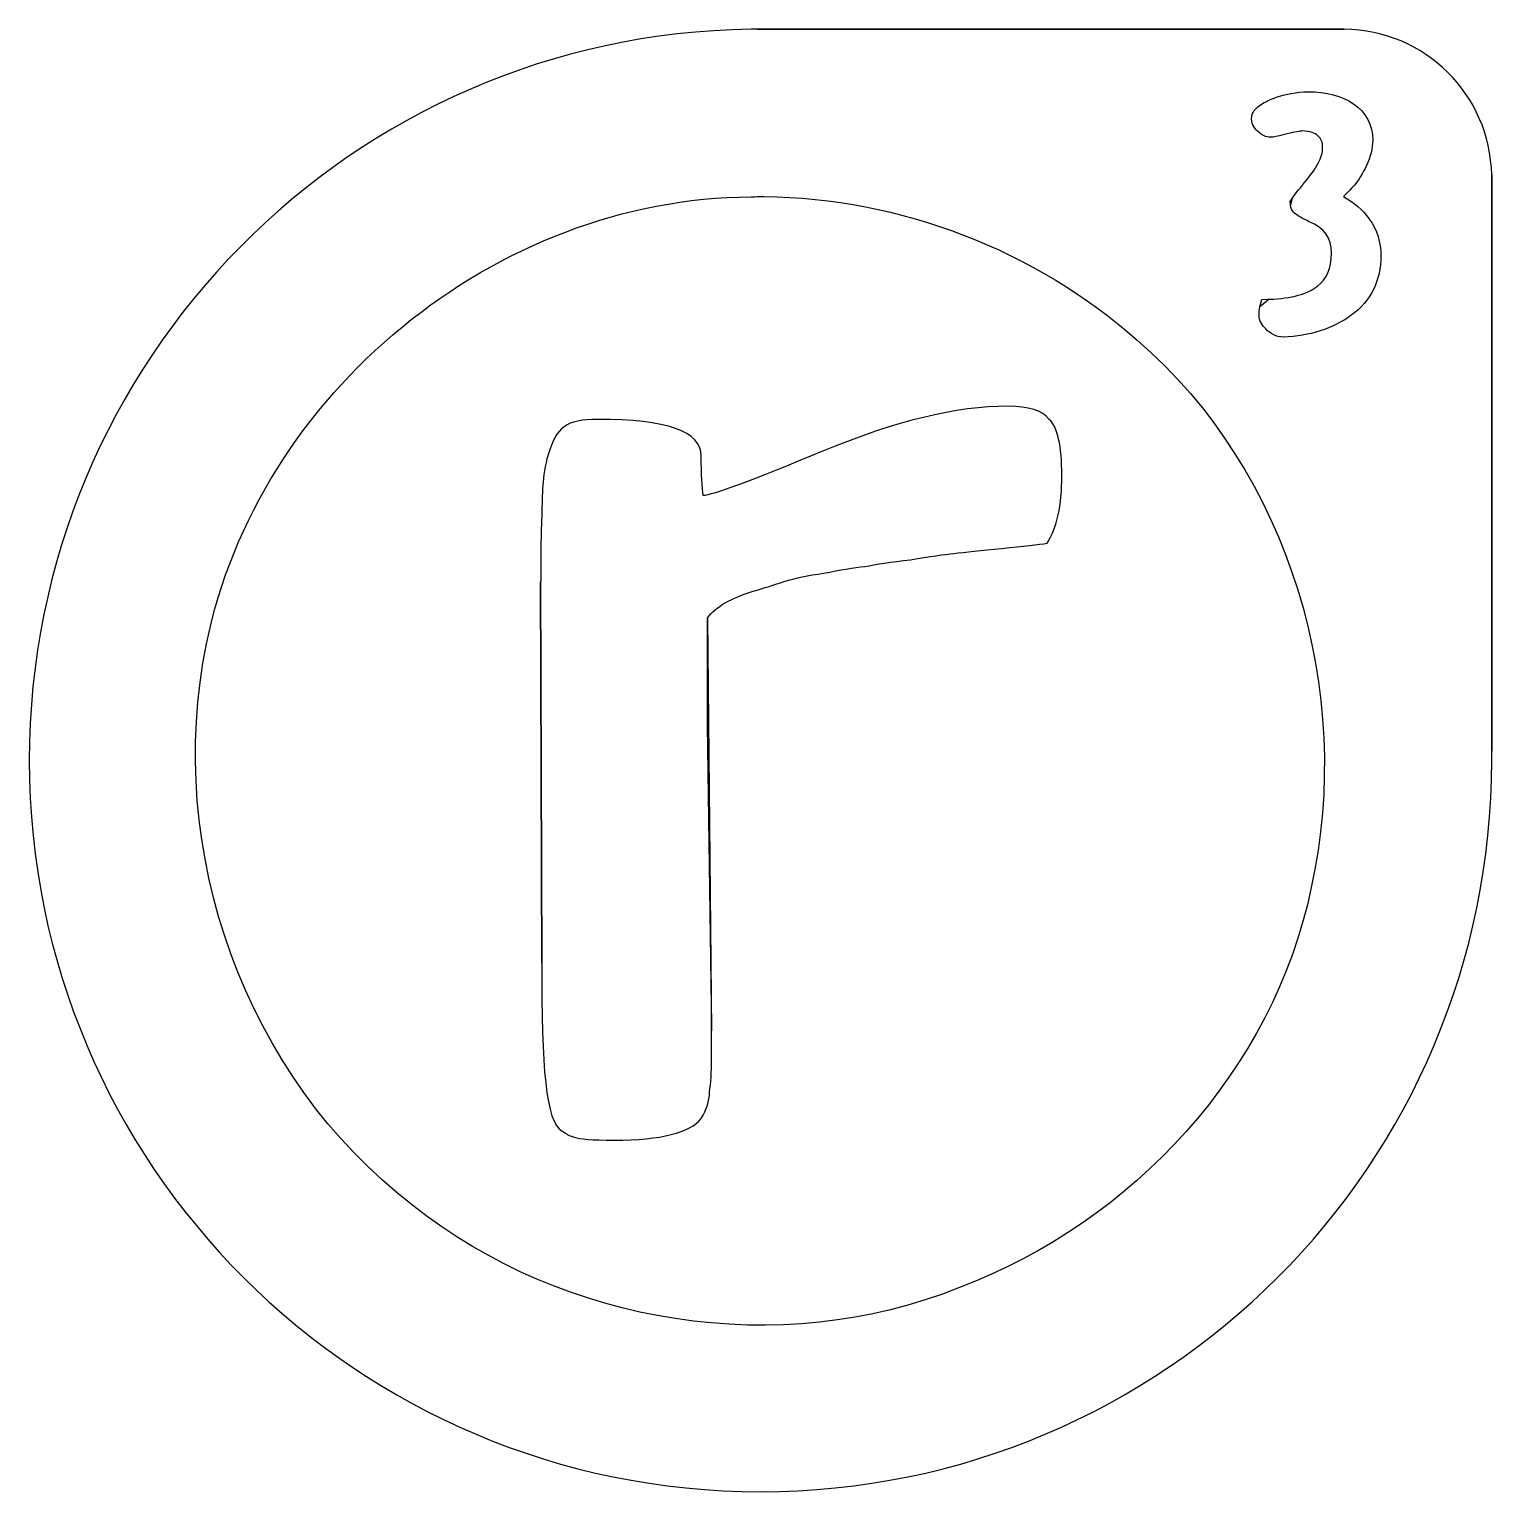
# Model space of a CAD drawing. Extents: x 70.3 to 104, y 154.9 to 188.7.
import ezdxf

# ---------------------------------------------------------------- set-up
doc = ezdxf.new("R2010")
doc.units = 0
doc.layers.add('Layer_1', color=7, linetype='CONTINUOUS')

msp = doc.modelspace()

# ---------------------------------------------------------------- linework, layer by layer
at = {"layer": 'Layer_1', "color": 7}
for points in [[(86.914203, 188.655907), (86.914203, 188.655907)], [(100.587182, 188.655907), (87.134351, 188.655907), (87.057002, 188.655907)], [(99.760121, 187.216002), (99.760138, 187.216006)], [(98.629642, 186.269953), (98.623687, 186.275903), (98.617732, 186.281852)], [(99.986229, 185.567853), (99.986229, 185.573803)], [(99.670883, 185.121604), (99.670883, 185.127553)], [(103.984602, 172.019699), (103.984602, 185.300105)], [(87.217651, 184.800304), (87.217651, 184.800305)], [(99.349589, 184.609903), (99.343634, 184.687254), (99.385285, 184.752704)], [(101.158377, 184.288605), (101.164332, 184.288605)], [(98.641544, 182.259653), (98.689145, 182.426253), (98.855744, 182.432203)], [(92.834401, 179.968902), (92.834401, 179.968903)], [(82.064997, 175.91695), (82.088797, 167.128796)], [(86.003862, 165.569895), (86.003862, 166.141095), (85.908663, 172.614698), (85.908663, 175.0899)]]:
    msp.add_lwpolyline(points, close=True, dxfattribs=at)
for points in [[(86.914203, 188.655907), (77.710997, 188.539202), (70.278152, 181.030056), (70.278152, 171.799549)], [(87.057002, 188.655907), (87.010214, 188.655907), (86.961061, 188.656507), (86.914203, 188.655907)], [(103.984602, 185.300105), (103.947686, 187.150058), (102.442809, 188.64197), (100.587182, 188.655907)], [(98.950929, 187.061302), (99.215975, 187.163235), (99.486, 187.215997), (99.760121, 187.216002)], [(99.760138, 187.216006), (100.171429, 187.216001), (100.525575, 187.127717), (100.801379, 186.936356)], [(98.451133, 186.591252), (98.451133, 186.744326), (98.548963, 186.839513), (98.635582, 186.900652)], [(98.635582, 186.900652), (98.722198, 186.961791), (98.822407, 187.01342), (98.950929, 187.061302)], [(100.801379, 186.936356), (101.080447, 186.748411), (101.241673, 186.44556), (101.241675, 186.109306)], [(98.617732, 186.281852), (98.533497, 186.352038), (98.451133, 186.453977), (98.451133, 186.591252)], [(98.897389, 186.168803), (98.75586, 186.168781), (98.703326, 186.218935), (98.629642, 186.269953)], [(99.046138, 186.192603), (98.98885, 186.180149), (98.974497, 186.168791), (98.897389, 186.168803)], [(99.272236, 186.246153), (99.178287, 186.222665), (99.103425, 186.205057), (99.046138, 186.192603)], [(99.611382, 186.311603), (99.5772, 186.311602), (99.450184, 186.290635), (99.272236, 186.246153)], [(99.980279, 186.198553), (99.913216, 186.260453), (99.806622, 186.3116), (99.611382, 186.311603)], [(100.087377, 185.942703), (100.087375, 186.060834), (100.057931, 186.126874), (99.980279, 186.198553)], [(101.241675, 186.109306), (101.241673, 185.910357), (101.188983, 185.710416), (101.098877, 185.514305)], [(99.986229, 185.573803), (100.055907, 185.69482), (100.087375, 185.810222), (100.087377, 185.942703)], [(99.670883, 185.127553), (99.806268, 185.284772), (99.912476, 185.432641), (99.986229, 185.567853)], [(101.098877, 185.514305), (101.013792, 185.334133), (100.91947, 185.17911), (100.81328, 185.056155)], [(99.385285, 184.752704), (99.441179, 184.83965), (99.529788, 184.952291), (99.670883, 185.121604)], [(100.81328, 185.056155), (100.735526, 184.97022), (100.653802, 184.882574), (100.569332, 184.800305)], [(74.365765, 174.4949), (75.533216, 180.251157), (81.028082, 184.766986), (86.914203, 184.794355)], [(86.914203, 184.794355), (87.015489, 184.795972), (87.116418, 184.801158), (87.217651, 184.800304)], [(87.217651, 184.800305), (90.355913, 184.773792), (93.461908, 183.563949), (95.815325, 181.492103)], [(100.569332, 184.800305), (100.806299, 184.667249), (101.006665, 184.499498), (101.158377, 184.288605)], [(99.522138, 184.360003), (99.455254, 184.405679), (99.366172, 184.444119), (99.349589, 184.609903)], [(99.766086, 184.229103), (99.666573, 184.273881), (99.589021, 184.314327), (99.522138, 184.360003)], [(100.28968, 183.497253), (100.289678, 183.850635), (100.149401, 184.05964), (99.766086, 184.229103)], [(101.164332, 184.288605), (101.165093, 184.287311), (101.163571, 184.278), (101.164332, 184.276704)], [(101.164332, 184.276704), (101.343647, 184.035458), (101.432077, 183.747522), (101.432079, 183.437754)], [(99.968383, 182.735653), (100.188556, 182.907715), (100.28968, 183.135645), (100.28968, 183.497253)], [(101.432079, 183.437754), (101.432077, 182.86552), (101.194672, 182.383969), (100.747835, 182.063303)], [(98.855744, 182.432203), (99.378712, 182.44978), (99.748213, 182.56359), (99.968383, 182.735653)], [(98.623698, 182.069253), (98.623698, 182.133991), (98.626343, 182.198803), (98.641544, 182.259653)], [(98.778398, 181.747953), (98.697967, 181.834567), (98.623698, 181.928719), (98.623698, 182.069253)], [(100.747835, 182.063303), (100.317916, 181.751111), (99.788643, 181.583198), (99.183, 181.563503)], [(99.177045, 181.563503), (99.027546, 181.563503), (98.880108, 181.638982), (98.778398, 181.747953)], [(95.815325, 181.492103), (99.338109, 178.447487), (100.821413, 173.390642), (99.825589, 168.872146)], [(99.183, 181.563503), (99.183, 181.563503), (99.177996, 181.563687), (99.177045, 181.563503)], [(83.379935, 179.665452), (82.647584, 179.665436), (82.428588, 179.485155), (82.237545, 178.850302)], [(85.765864, 178.826502), (85.765856, 179.38517), (84.971984, 179.665436), (83.379935, 179.665452)], [(92.834401, 179.968903), (91.656264, 179.968886), (90.241867, 179.625194), (88.586138, 178.939552)], [(93.786392, 179.665452), (93.62717, 179.868593), (93.312, 179.968885), (92.834401, 179.968902)], [(94.077939, 178.368351), (94.077922, 179.053994), (93.977422, 179.487672), (93.786392, 179.665452)], [(82.237545, 178.850302), (82.085412, 178.336748), (82.110019, 177.94423), (82.088796, 177.475851)], [(85.813463, 177.910202), (85.781613, 178.08795), (85.765856, 178.394776), (85.765864, 178.826502)], [(88.586138, 178.939552), (86.930391, 178.253879), (86.004502, 177.910187), (85.813463, 177.910202)], [(93.738792, 176.809451), (93.961669, 177.164963), (94.077922, 177.682678), (94.077939, 178.368351)], [(82.088796, 177.475851), (82.056952, 176.341534), (82.070943, 176.460532), (82.070946, 175.952651)], [(91.590861, 176.5774), (91.845578, 176.602781), (92.213971, 176.639647), (92.691601, 176.69045)], [(92.691601, 176.69045), (93.201046, 176.741226), (93.547735, 176.784042), (93.738792, 176.809451)], [(89.538129, 176.27395), (89.792844, 176.324727), (90.145482, 176.377847), (90.591271, 176.42865)], [(90.591271, 176.42865), (91.037033, 176.504821), (91.367963, 176.551992), (91.590861, 176.5774)], [(87.675797, 175.92885), (87.930516, 176.005022), (88.235878, 176.068448), (88.586139, 176.11925)], [(88.586139, 176.11925), (88.968225, 176.195421), (89.283387, 176.248543), (89.538129, 176.27395)], [(82.070946, 175.94075), (82.069253, 175.934475), (82.06725, 175.931323), (82.064997, 175.91695)], [(82.070946, 175.952651), (82.070946, 175.944723), (82.070934, 175.948107), (82.070946, 175.94075)], [(85.908663, 175.0899), (86.099701, 175.343835), (86.452336, 175.550369), (86.961803, 175.70275)], [(86.961803, 175.70275), (87.216523, 175.778921), (87.4529, 175.852653), (87.675797, 175.92885)], [(79.119773, 161.547694), (75.254751, 164.501184), (73.383322, 169.744323), (74.365765, 174.4949)], [(103.984602, 171.799549), (103.984602, 171.872232), (103.985934, 171.947233), (103.984602, 172.019699)], [(70.278152, 171.799549), (70.278152, 162.496361), (77.830937, 154.94914), (87.134351, 154.94914)], [(87.134351, 154.94914), (96.437767, 154.94914), (103.984604, 162.496361), (103.984602, 171.799549)], [(99.825589, 168.872146), (98.955199, 164.664644), (95.704288, 161.157052), (91.715811, 159.655593)], [(82.088797, 167.128796), (82.089539, 164.736666), (82.178415, 163.463566), (82.558843, 163.261294)], [(86.003862, 164.921345), (86.003853, 165.251474), (86.003853, 165.468314), (86.003862, 165.569895)], [(85.956262, 164.159744), (85.988094, 164.362901), (86.003853, 164.616608), (86.003862, 164.921345)], [(85.765864, 163.552844), (85.89322, 163.755999), (85.956254, 163.956586), (85.956262, 164.159744)], [(83.760732, 163.053045), (84.843323, 163.053045), (85.511127, 163.222713), (85.765864, 163.552844)], [(82.558843, 163.261294), (82.749885, 163.159715), (82.709969, 163.053045), (83.760732, 163.053045)], [(91.715811, 159.655593), (87.57675, 157.985235), (82.60189, 158.784217), (79.119773, 161.547694)]]:
    msp.add_open_spline(points, degree=3, dxfattribs=at)

doc.saveas('drawing.dxf')
